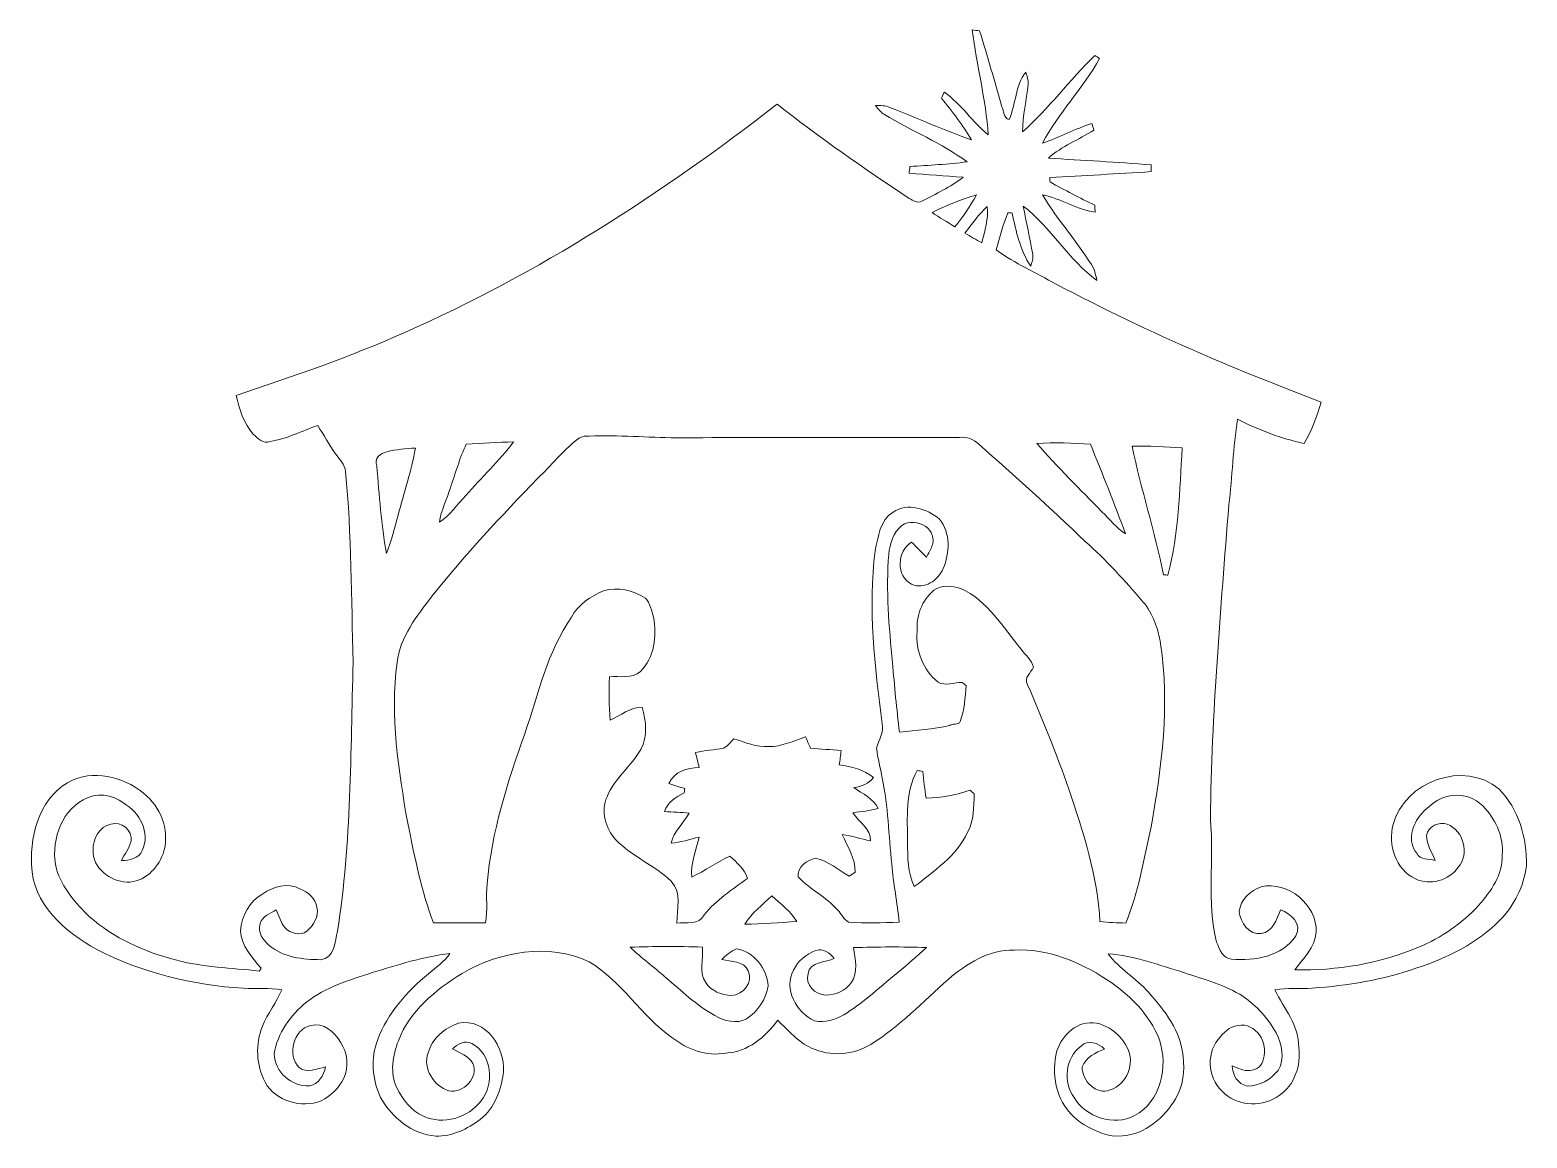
# Model space of a CAD drawing. Header units: centimetres. Extents: x -16.3 to 16.3, y -12.1 to 12.1.
import ezdxf

# ---------------------------------------------------------------- set-up
doc = ezdxf.new("R2010")
doc.units = ezdxf.units.CM
doc.header["$MEASUREMENT"] = 0
doc.layers.add('Layer 1', color=7, linetype='Continuous')

msp = doc.modelspace()

# ---------------------------------------------------------------- linework, layer by layer
at = {"layer": 'Layer 1', "color": 8, "lineweight": 9}
for points, knots in [([(4.21482, 12.06695), (4.2695, 12.0613), (4.32454, 12.05566), (4.37957, 12.04966), (4.37957, 12.04966), (4.55278, 11.50004), (4.70554, 10.94512), (4.86499, 10.39161), (4.86499, 10.39161), (4.91191, 10.31364), (4.89956, 10.13479), (5.02409, 10.11574), (5.02409, 10.11574), (5.17473, 10.4477), (5.15568, 10.84845), (5.38604, 11.14549), (5.38604, 11.14549), (5.41391, 11.06189), (5.44884, 10.97581), (5.43614, 10.8855), (5.43614, 10.8855), (5.40509, 10.5373), (5.32078, 10.19476), (5.31796, 9.84339), (5.31796, 9.84339), (5.88875, 10.35245), (6.34666, 10.97581), (6.89346, 11.51027), (6.89346, 11.51027), (6.91992, 11.49439), (6.97249, 11.46194), (6.99894, 11.44571), (6.99894, 11.44571), (6.63629, 10.79448), (6.09795, 10.25508), (5.75011, 9.59539), (5.75011, 9.59539), (6.11771, 9.72027), (6.46131, 9.90583), (6.82996, 10.02966), (6.82996, 10.02966), (6.84443, 9.97956), (6.85924, 9.92946), (6.87441, 9.87902), (6.87441, 9.87902), (6.54421, 9.67512), (6.17415, 9.52836), (5.87958, 9.27154), (5.87958, 9.27154), (6.62817, 9.21862), (7.37818, 9.18828), (8.12607, 9.12196), (8.12607, 9.12196), (8.12607, 9.07363), (8.12607, 9.02494), (8.12642, 8.97626), (8.12642, 8.97626), (7.38876, 8.9318), (6.65146, 8.88595), (5.91309, 8.85032), (5.91309, 8.85032), (5.9138, 8.82562), (5.91521, 8.77553), (5.91592, 8.75049), (5.91592, 8.75049), (6.23871, 8.5748), (6.56291, 8.40053), (6.89593, 8.2439), (6.89593, 8.2439), (6.89699, 8.19345), (6.89805, 8.14265), (6.89981, 8.09185), (6.89981, 8.09185), (6.49624, 8.15112), (6.14946, 8.38607), (5.75434, 8.4732), (5.75434, 8.4732), (6.08737, 7.9017), (6.54845, 7.41487), (6.88253, 6.84407), (6.88253, 6.84407), (6.89699, 6.7834), (6.92627, 6.66275), (6.94109, 6.60242), (6.94109, 6.60242), (6.3202, 7.05257), (5.93885, 7.75812), (5.33348, 8.2259), (5.33348, 8.2259), (5.39345, 7.87348), (5.47812, 7.52529), (5.53844, 7.17286), (5.53844, 7.17286), (5.55714, 7.08432), (5.5201, 6.99824), (5.49399, 6.91534), (5.49399, 6.91534), (5.26116, 7.25577), (5.17861, 7.67734), (5.08901, 8.07386), (5.08901, 8.07386), (5.06502, 8.07492), (5.01739, 8.07774), (4.9934, 8.0788), (4.9934, 8.0788), (4.89392, 7.81386), (4.81666, 7.54116), (4.74187, 7.26811), (4.74187, 7.26811), (5.1518, 6.9746), (5.61147, 6.76717), (6.04927, 6.52093), (6.04927, 6.52093), (7.0762, 5.98859), (8.11549, 5.47882), (9.17911, 5.02268), (9.17911, 5.02268), (10.05153, 4.63392), (10.94688, 4.30019), (11.83341, 3.9453), (11.83341, 3.9453), (11.7431, 3.63309), (11.63056, 3.32547), (11.45982, 3.04713), (11.45982, 3.04713), (10.95394, 3.15437), (10.47063, 3.34064), (10.01061, 3.57453), (10.01061, 3.57453), (9.90654, 2.95646), (9.89807, 2.32781), (9.81764, 1.70692), (9.81764, 1.70692), (9.64266, -0.57484), (9.44299, -2.85731), (9.41582, -5.14684), (9.41582, -5.14684), (9.50543, -6.03832), (9.32657, -6.95202), (9.55235, -7.82902), (9.55235, -7.82902), (9.61091, -7.98319), (9.69029, -8.19062), (9.87902, -8.20544), (9.87902, -8.20544), (10.37714, -8.24459), (10.99133, -8.15252), (11.27884, -7.69426), (11.27884, -7.69426), (11.42948, -7.43074), (11.17019, -7.20672), (10.94829, -7.12488), (10.94829, -7.12488), (10.86362, -7.33125), (10.77896, -7.60994), (10.52319, -7.64593), (10.52319, -7.64593), (10.25649, -7.68227), (10.06882, -7.39899), (10.04624, -7.16262), (10.04624, -7.16262), (10.06529, -6.90474), (10.29777, -6.71036), (10.5239, -6.62182), (10.5239, -6.62182), (11.11127, -6.4987), (11.74874, -7.01128), (11.72546, -7.617), (11.72546, -7.617), (11.70465, -7.95179), (11.44359, -8.18462), (11.25768, -8.43827), (11.25768, -8.43827), (12.17772, -8.45378), (13.1087, -8.30174), (13.9589, -7.94191), (13.9589, -7.94191), (14.45737, -7.74083), (14.90575, -7.42333), (15.27194, -7.03104), (15.27194, -7.03104), (15.54075, -6.72271), (15.80287, -6.35582), (15.78699, -5.92684), (15.78699, -5.92684), (15.82192, -5.55572), (15.6614, -5.19553), (15.42151, -4.92142), (15.42151, -4.92142), (15.26594, -4.74468), (15.04439, -4.61979), (14.8038, -4.62932), (14.8038, -4.62932), (14.48877, -4.60568), (14.21925, -4.81841), (14.01922, -5.03748), (14.01922, -5.03748), (13.82096, -5.26115), (13.70666, -5.64427), (13.91939, -5.89439), (13.91939, -5.89439), (13.99629, -6.04114), (14.18079, -6.01504), (14.31908, -6.04785), (14.31908, -6.04785), (14.24888, -5.87005), (14.13987, -5.70071), (14.13282, -5.50527), (14.13282, -5.50527), (14.16633, -5.30807), (14.40516, -5.19306), (14.58755, -5.2608), (14.58755, -5.2608), (14.94773, -5.39556), (15.07473, -5.90885), (14.82673, -6.19919), (14.82673, -6.19919), (14.62177, -6.48247), (14.2129, -6.60982), (13.89328, -6.44966), (13.89328, -6.44966), (13.45301, -6.25246), (13.2925, -5.70389), (13.40221, -5.26292), (13.40221, -5.26292), (13.64916, -4.32982), (14.95902, -3.85003), (15.71256, -4.49069), (15.71256, -4.49069), (16.14824, -4.9253), (16.32815, -5.56701), (16.31581, -6.17061), (16.31581, -6.17061), (16.26007, -6.61406), (16.04946, -7.03562), (15.73372, -7.35136), (15.73372, -7.35136), (15.23948, -7.85936), (14.58543, -8.17757), (13.91903, -8.39593), (13.91903, -8.39593), (13.18596, -8.65663), (12.41056, -8.78011), (11.63691, -8.83585), (11.63691, -8.83585), (11.36669, -8.85595), (11.09293, -8.8235), (10.82588, -8.875), (10.82588, -8.875), (11.02026, -9.28176), (11.35399, -9.64935), (11.34552, -10.12666), (11.34552, -10.12666), (11.39632, -10.51966), (11.25521, -10.95216), (10.91831, -11.18006), (10.91831, -11.18006), (10.57152, -11.42101), (10.05471, -11.43088), (9.73474, -11.13737), (9.73474, -11.13737), (9.38584, -10.86609), (9.2987, -10.30129), (9.58763, -9.95521), (9.58763, -9.95521), (9.69276, -9.81339), (9.83492, -9.66805), (10.02049, -9.65041), (10.02049, -9.65041), (10.40149, -9.57421), (10.69782, -10.03741), (10.57258, -10.37325), (10.57258, -10.37325), (10.562, -10.52812), (10.4163, -10.6269), (10.27449, -10.63466), (10.27449, -10.63466), (10.13726, -10.64278), (10.01661, -10.58069), (9.89525, -10.53059), (9.89525, -10.53059), (9.9016, -10.73097), (10.0099, -10.931), (10.22263, -10.97015), (10.22263, -10.97015), (10.48545, -10.97545), (10.73486, -10.82763), (10.89679, -10.62867), (10.89679, -10.62867), (11.05201, -10.36973), (10.97193, -10.06246), (10.85198, -9.80846), (10.85198, -9.80846), (10.67524, -9.49519), (10.42759, -9.22002), (10.13091, -9.01612), (10.13091, -9.01612), (9.74144, -8.76211), (9.2853, -8.64923), (8.85067, -8.49965), (8.85067, -8.49965), (8.30175, -8.33455), (7.75989, -8.12747), (7.18274, -8.0869), (7.18274, -8.0869), (7.42686, -8.41498), (7.79904, -8.61782), (8.06645, -8.92546), (8.06645, -8.92546), (8.42205, -9.32057), (8.77024, -9.77881), (8.82139, -10.32598), (8.82139, -10.32598), (8.85844, -10.6389), (8.82669, -10.9765), (8.657, -11.2492), (8.657, -11.2492), (8.40723, -11.6616), (7.99695, -12.02249), (7.49636, -12.05812), (7.49636, -12.05812), (7.1965, -12.10539), (6.91428, -11.95405), (6.66098, -11.81365), (6.66098, -11.81365), (6.20343, -11.5533), (5.96213, -10.9945), (6.02246, -10.47979), (6.02246, -10.47979), (6.02351, -10.10338), (6.27504, -9.73191), (6.63452, -9.61266), (6.63452, -9.61266), (7.03563, -9.50577), (7.42263, -9.79117), (7.60325, -10.12949), (7.60325, -10.12949), (7.77964, -10.47239), (7.5969, -10.93241), (7.23072, -11.05588), (7.23072, -11.05588), (6.92239, -11.17582), (6.61018, -10.85233), (6.61936, -10.55529), (6.61936, -10.55529), (6.70367, -10.3408), (6.90757, -10.24167), (7.10513, -10.16371), (7.10513, -10.16371), (6.97531, -10.03177), (6.73859, -9.94745), (6.59325, -10.1002), (6.59325, -10.1002), (6.2507, -10.34891), (6.19144, -10.88796), (6.44014, -11.22204), (6.44014, -11.22204), (6.69873, -11.64961), (7.30904, -11.85492), (7.75812, -11.61609), (7.75812, -11.61609), (8.34021, -11.31341), (8.50142, -10.54259), (8.30281, -9.9605), (8.30281, -9.9605), (8.08444, -9.40453), (7.647, -8.96038), (7.14782, -8.64535), (7.14782, -8.64535), (6.5548, -8.25588), (5.86018, -7.96625), (5.13734, -8.00365), (5.13734, -8.00365), (4.58489, -7.98848), (4.09735, -8.30279), (3.69236, -8.64499), (3.69236, -8.64499), (3.14591, -9.13536), (2.6305, -9.66946), (2.00573, -10.06316), (2.00573, -10.06316), (1.62261, -10.29529), (1.12026, -10.3348), (0.7135, -10.14254), (0.7135, -10.14254), (0.41188, -10.00919), (0.20197, -9.7566), (-0.02733, -9.53329), (-0.02733, -9.53329), (-0.29403, -9.90159), (-0.68279, -10.22862), (-1.15693, -10.25049), (-1.15693, -10.25049), (-1.58414, -10.33727), (-2.00641, -10.16829), (-2.33838, -9.91005), (-2.33838, -9.91005), (-3.00795, -9.43557), (-3.43128, -8.68168), (-4.1446, -8.26187), (-4.1446, -8.26187), (-5.02901, -7.84525), (-6.09546, -8.03327), (-6.91638, -8.51447), (-6.91638, -8.51447), (-7.49176, -8.86654), (-8.05408, -9.3375), (-8.30738, -9.98167), (-8.30738, -9.98167), (-8.43191, -10.30305), (-8.49647, -10.68546), (-8.33913, -11.00825), (-8.33913, -11.00825), (-8.21389, -11.26226), (-8.02833, -11.51379), (-7.76057, -11.62914), (-7.76057, -11.62914), (-7.32489, -11.82599), (-6.78444, -11.67148), (-6.50292, -11.29083), (-6.50292, -11.29083), (-6.19671, -10.92253), (-6.26479, -10.27554), (-6.70365, -10.042), (-6.70365, -10.042), (-6.86628, -9.95804), (-7.01304, -10.0614), (-7.12839, -10.16124), (-7.12839, -10.16124), (-6.96612, -10.24343), (-6.78126, -10.31928), (-6.6779, -10.47697), (-6.6779, -10.47697), (-6.54278, -10.78424), (-6.89486, -11.13384), (-7.20318, -11.07705), (-7.20318, -11.07705), (-7.53127, -10.97015), (-7.78491, -10.58774), (-7.65615, -10.2452), (-7.65615, -10.2452), (-7.57113, -9.93121), (-7.29067, -9.7012), (-6.99081, -9.60173), (-6.99081, -9.60173), (-6.39885, -9.4832), (-5.97552, -10.12384), (-6.01397, -10.65407), (-6.01397, -10.65407), (-6.05489, -11.04318), (-6.19918, -11.45029), (-6.51844, -11.69829), (-6.51844, -11.69829), (-6.79855, -11.90678), (-7.13122, -12.07717), (-7.49034, -12.062), (-7.49034, -12.062), (-8.00611, -12.02637), (-8.44849, -11.65842), (-8.69332, -11.22063), (-8.69332, -11.22063), (-8.88064, -10.83222), (-8.91663, -10.36232), (-8.75752, -9.95839), (-8.75752, -9.95839), (-8.54586, -9.38054), (-8.11441, -8.9124), (-7.65156, -8.52116), (-7.65156, -8.52116), (-7.4907, -8.38006), (-7.3009, -8.26505), (-7.18131, -8.08267), (-7.18131, -8.08267), (-7.76269, -8.14158), (-8.32008, -8.33244), (-8.87817, -8.49577), (-8.87817, -8.49577), (-9.37383, -8.66474), (-9.89594, -8.80586), (-10.3101, -9.141), (-10.3101, -9.141), (-10.6597, -9.42358), (-10.94827, -9.81763), (-11.01601, -10.27024), (-11.01601, -10.27024), (-11.00789, -10.66641), (-10.63465, -10.98215), (-10.24836, -10.9698), (-10.24836, -10.9698), (-10.04622, -10.92641), (-9.93368, -10.74226), (-9.89453, -10.55529), (-9.89453, -10.55529), (-10.07973, -10.58915), (-10.30622, -10.70381), (-10.47343, -10.56764), (-10.47343, -10.56764), (-10.7419, -10.29952), (-10.60467, -9.72978), (-10.22049, -9.65287), (-10.22049, -9.65287), (-9.9418, -9.56892), (-9.69697, -9.79434), (-9.56856, -10.01695), (-9.56856, -10.01695), (-9.40946, -10.24167), (-9.39076, -10.55211), (-9.49836, -10.80259), (-9.49836, -10.80259), (-9.60525, -11.01319), (-9.77952, -11.18747), (-9.98978, -11.29506), (-9.98978, -11.29506), (-10.42404, -11.45946), (-10.98214, -11.30565), (-11.21533, -10.88796), (-11.21533, -10.88796), (-11.41218, -10.51648), (-11.43193, -10.05293), (-11.26965, -9.66558), (-11.26965, -9.66558), (-11.16311, -9.38406), (-10.96591, -9.14982), (-10.85126, -8.87254), (-10.85126, -8.87254), (-11.12713, -8.8235), (-11.40935, -8.85595), (-11.68805, -8.83726), (-11.68805, -8.83726), (-12.79471, -8.7727), (-13.89749, -8.50071), (-14.88668, -7.99517), (-14.88668, -7.99517), (-15.57742, -7.61171), (-16.29956, -6.99647), (-16.31332, -6.14063), (-16.31332, -6.14063), (-16.34789, -5.4446), (-16.09459, -4.59758), (-15.40597, -4.29207), (-15.40597, -4.29207), (-14.85917, -4.06664), (-14.2157, -4.25537), (-13.7966, -4.64767), (-13.7966, -4.64767), (-13.45335, -4.95211), (-13.29319, -5.4647), (-13.441, -5.90497), (-13.441, -5.90497), (-13.56624, -6.23235), (-13.85551, -6.52833), (-14.22946, -6.52445), (-14.22946, -6.52445), (-14.59247, -6.50575), (-14.99287, -6.21471), (-14.97029, -5.82207), (-14.97029, -5.82207), (-14.98229, -5.58394), (-14.83024, -5.30666), (-14.58329, -5.25798), (-14.58329, -5.25798), (-14.35646, -5.17436), (-14.09823, -5.39909), (-14.14021, -5.63227), (-14.14021, -5.63227), (-14.18148, -5.78538), (-14.28273, -5.91167), (-14.35223, -6.05173), (-14.35223, -6.05173), (-14.1843, -6.04785), (-13.96593, -6.01222), (-13.89961, -5.83018), (-13.89961, -5.83018), (-13.7077, -5.44036), (-13.95747, -5.00044), (-14.30143, -4.80041), (-14.30143, -4.80041), (-14.54661, -4.60709), (-14.91244, -4.56159), (-15.18408, -4.72668), (-15.18408, -4.72668), (-15.70442, -5.01455), (-15.90021, -5.68413), (-15.76898, -6.23729), (-15.76898, -6.23729), (-15.64833, -6.64969), (-15.35059, -6.98271), (-15.05002, -7.27763), (-15.05002, -7.27763), (-14.51521, -7.74435), (-13.85481, -8.04422), (-13.17077, -8.21672), (-13.17077, -8.21672), (-12.57458, -8.38359), (-11.95298, -8.39417), (-11.34162, -8.4626), (-11.34162, -8.4626), (-11.33174, -8.44744), (-11.31163, -8.41746), (-11.30176, -8.40229), (-11.30176, -8.40229), (-11.50284, -8.1631), (-11.73426, -7.91334), (-11.74978, -7.58243), (-11.74978, -7.58243), (-11.73567, -7.25576), (-11.55046, -6.94037), (-11.26401, -6.7788), (-11.26401, -6.7788), (-11.03611, -6.61723), (-10.71368, -6.52833), (-10.45403, -6.66662), (-10.45403, -6.66662), (-10.2787, -6.7347), (-10.11431, -6.87829), (-10.08714, -7.07267), (-10.08714, -7.07267), (-10.03176, -7.27551), (-10.15981, -7.46813), (-10.30551, -7.59372), (-10.30551, -7.59372), (-10.45262, -7.70167), (-10.65688, -7.63605), (-10.78, -7.52281), (-10.78, -7.52281), (-10.87701, -7.40992), (-10.91229, -7.26034), (-10.97156, -7.12735), (-10.97156, -7.12735), (-11.09432, -7.20813), (-11.28059, -7.26422), (-11.32469, -7.42368), (-11.32469, -7.42368), (-11.39136, -7.61665), (-11.25942, -7.78563), (-11.12572, -7.90381), (-11.12572, -7.90381), (-10.81774, -8.16487), (-10.38877, -8.21214), (-10.00036, -8.21425), (-10.00036, -8.21425), (-9.7005, -8.18603), (-9.68991, -7.80997), (-9.63559, -7.59159), (-9.63559, -7.59159), (-9.32549, -5.65485), (-9.35548, -3.68458), (-9.29163, -1.72984), (-9.29163, -1.72984), (-9.33573, -0.34095), (-9.32232, 1.05287), (-9.46237, 2.43647), (-9.46237, 2.43647), (-9.47049, 2.59204), (-9.59537, 2.69999), (-9.67721, 2.82064), (-9.67721, 2.82064), (-9.81656, 3.01996), (-9.9358, 3.23234), (-10.06527, 3.43801), (-10.06527, 3.43801), (-10.41099, 3.32194), (-10.7426, 3.14696), (-11.10596, 3.09017), (-11.10596, 3.09017), (-11.26189, 3.02455), (-11.37408, 3.15861), (-11.47321, 3.24927), (-11.47321, 3.24927), (-11.6824, 3.48598), (-11.77906, 3.79396), (-11.8468, 4.09629), (-11.8468, 4.09629), (-10.60431, 4.50869), (-9.36183, 4.93131), (-8.16733, 5.47036), (-8.16733, 5.47036), (-5.24915, 6.75235), (-2.55498, 8.49719), (-0.04109, 10.44663), (-0.04109, 10.44663), (0.89307, 9.7238), (1.8565, 9.03906), (2.84463, 8.39136), (2.84463, 8.39136), (2.92366, 8.34373), (3.02314, 8.27953), (3.11521, 8.33527), (3.11521, 8.33527), (3.42425, 8.49084), (3.74457, 8.6383), (4.01832, 8.85349), (4.01832, 8.85349), (3.62533, 8.88736), (3.23093, 8.90182), (2.83899, 8.94628), (2.83899, 8.94628), (2.84534, 8.99284), (2.85239, 9.03941), (2.8598, 9.08598), (2.8598, 9.08598), (3.27538, 9.12196), (3.69412, 9.12796), (4.10722, 9.19146), (4.10722, 9.19146), (3.54701, 9.60208), (2.8972, 9.8635), (2.30418, 10.2198), (2.30418, 10.2198), (2.22304, 10.27025), (2.16271, 10.34575), (2.10415, 10.41983), (2.10415, 10.41983), (2.21175, 10.42477), (2.32146, 10.41771), (2.42201, 10.37538), (2.42201, 10.37538), (3.01891, 10.14607), (3.60099, 9.87831), (4.20565, 9.66841), (4.20565, 9.66841), (4.00915, 9.98768), (3.78584, 10.2893), (3.54737, 10.57787), (3.54737, 10.57787), (3.56818, 10.62232), (3.58935, 10.66677), (3.61051, 10.71087), (3.61051, 10.71087), (3.97846, 10.44982), (4.22329, 10.06), (4.56866, 9.77601), (4.56866, 9.77601), (4.51504, 10.54718), (4.3196, 11.30142), (4.21482, 12.06695), (4.21482, 12.06695), (4.21482, 12.06695), (4.21482, 12.06695), (4.21482, 12.06695)], [0, 0, 0, 0, 0.00537634, 0.00537634, 0.00537634, 0.00537634, 0.01075269, 0.01075269, 0.01075269, 0.01075269, 0.01612903, 0.01612903, 0.01612903, 0.01612903, 0.02150538, 0.02150538, 0.02150538, 0.02150538, 0.02688172, 0.02688172, 0.02688172, 0.02688172, 0.03225806, 0.03225806, 0.03225806, 0.03225806, 0.03763441, 0.03763441, 0.03763441, 0.03763441, 0.04301075, 0.04301075, 0.04301075, 0.04301075, 0.0483871, 0.0483871, 0.0483871, 0.0483871, 0.05376344, 0.05376344, 0.05376344, 0.05376344, 0.05913978, 0.05913978, 0.05913978, 0.05913978, 0.06451613, 0.06451613, 0.06451613, 0.06451613, 0.06989247, 0.06989247, 0.06989247, 0.06989247, 0.07526882, 0.07526882, 0.07526882, 0.07526882, 0.08064516, 0.08064516, 0.08064516, 0.08064516, 0.08602151, 0.08602151, 0.08602151, 0.08602151, 0.09139785, 0.09139785, 0.09139785, 0.09139785, 0.09677419, 0.09677419, 0.09677419, 0.09677419, 0.10215054, 0.10215054, 0.10215054, 0.10215054, 0.10752688, 0.10752688, 0.10752688, 0.10752688, 0.11290323, 0.11290323, 0.11290323, 0.11290323, 0.11827957, 0.11827957, 0.11827957, 0.11827957, 0.12365591, 0.12365591, 0.12365591, 0.12365591, 0.12903226, 0.12903226, 0.12903226, 0.12903226, 0.1344086, 0.1344086, 0.1344086, 0.1344086, 0.13978495, 0.13978495, 0.13978495, 0.13978495, 0.14516129, 0.14516129, 0.14516129, 0.14516129, 0.15053763, 0.15053763, 0.15053763, 0.15053763, 0.15591398, 0.15591398, 0.15591398, 0.15591398, 0.16129032, 0.16129032, 0.16129032, 0.16129032, 0.16666667, 0.16666667, 0.16666667, 0.16666667, 0.17204301, 0.17204301, 0.17204301, 0.17204301, 0.17741935, 0.17741935, 0.17741935, 0.17741935, 0.1827957, 0.1827957, 0.1827957, 0.1827957, 0.18817204, 0.18817204, 0.18817204, 0.18817204, 0.19354839, 0.19354839, 0.19354839, 0.19354839, 0.19892473, 0.19892473, 0.19892473, 0.19892473, 0.20430108, 0.20430108, 0.20430108, 0.20430108, 0.20967742, 0.20967742, 0.20967742, 0.20967742, 0.21505376, 0.21505376, 0.21505376, 0.21505376, 0.22043011, 0.22043011, 0.22043011, 0.22043011, 0.22580645, 0.22580645, 0.22580645, 0.22580645, 0.2311828, 0.2311828, 0.2311828, 0.2311828, 0.23655914, 0.23655914, 0.23655914, 0.23655914, 0.24193548, 0.24193548, 0.24193548, 0.24193548, 0.24731183, 0.24731183, 0.24731183, 0.24731183, 0.25268817, 0.25268817, 0.25268817, 0.25268817, 0.25806452, 0.25806452, 0.25806452, 0.25806452, 0.26344086, 0.26344086, 0.26344086, 0.26344086, 0.2688172, 0.2688172, 0.2688172, 0.2688172, 0.27419355, 0.27419355, 0.27419355, 0.27419355, 0.27956989, 0.27956989, 0.27956989, 0.27956989, 0.28494624, 0.28494624, 0.28494624, 0.28494624, 0.29032258, 0.29032258, 0.29032258, 0.29032258, 0.29569892, 0.29569892, 0.29569892, 0.29569892, 0.30107527, 0.30107527, 0.30107527, 0.30107527, 0.30645161, 0.30645161, 0.30645161, 0.30645161, 0.31182796, 0.31182796, 0.31182796, 0.31182796, 0.3172043, 0.3172043, 0.3172043, 0.3172043, 0.32258065, 0.32258065, 0.32258065, 0.32258065, 0.32795699, 0.32795699, 0.32795699, 0.32795699, 0.33333333, 0.33333333, 0.33333333, 0.33333333, 0.33870968, 0.33870968, 0.33870968, 0.33870968, 0.34408602, 0.34408602, 0.34408602, 0.34408602, 0.34946237, 0.34946237, 0.34946237, 0.34946237, 0.35483871, 0.35483871, 0.35483871, 0.35483871, 0.36021505, 0.36021505, 0.36021505, 0.36021505, 0.3655914, 0.3655914, 0.3655914, 0.3655914, 0.37096774, 0.37096774, 0.37096774, 0.37096774, 0.37634409, 0.37634409, 0.37634409, 0.37634409, 0.38172043, 0.38172043, 0.38172043, 0.38172043, 0.38709677, 0.38709677, 0.38709677, 0.38709677, 0.39247312, 0.39247312, 0.39247312, 0.39247312, 0.39784946, 0.39784946, 0.39784946, 0.39784946, 0.40322581, 0.40322581, 0.40322581, 0.40322581, 0.40860215, 0.40860215, 0.40860215, 0.40860215, 0.41397849, 0.41397849, 0.41397849, 0.41397849, 0.41935484, 0.41935484, 0.41935484, 0.41935484, 0.42473118, 0.42473118, 0.42473118, 0.42473118, 0.43010753, 0.43010753, 0.43010753, 0.43010753, 0.43548387, 0.43548387, 0.43548387, 0.43548387, 0.44086022, 0.44086022, 0.44086022, 0.44086022, 0.44623656, 0.44623656, 0.44623656, 0.44623656, 0.4516129, 0.4516129, 0.4516129, 0.4516129, 0.45698925, 0.45698925, 0.45698925, 0.45698925, 0.46236559, 0.46236559, 0.46236559, 0.46236559, 0.46774194, 0.46774194, 0.46774194, 0.46774194, 0.47311828, 0.47311828, 0.47311828, 0.47311828, 0.47849462, 0.47849462, 0.47849462, 0.47849462, 0.48387097, 0.48387097, 0.48387097, 0.48387097, 0.48924731, 0.48924731, 0.48924731, 0.48924731, 0.49462366, 0.49462366, 0.49462366, 0.49462366, 0.5, 0.5, 0.5, 0.5, 0.50537634, 0.50537634, 0.50537634, 0.50537634, 0.51075269, 0.51075269, 0.51075269, 0.51075269, 0.51612903, 0.51612903, 0.51612903, 0.51612903, 0.52150538, 0.52150538, 0.52150538, 0.52150538, 0.52688172, 0.52688172, 0.52688172, 0.52688172, 0.53225806, 0.53225806, 0.53225806, 0.53225806, 0.53763441, 0.53763441, 0.53763441, 0.53763441, 0.54301075, 0.54301075, 0.54301075, 0.54301075, 0.5483871, 0.5483871, 0.5483871, 0.5483871, 0.55376344, 0.55376344, 0.55376344, 0.55376344, 0.55913978, 0.55913978, 0.55913978, 0.55913978, 0.56451613, 0.56451613, 0.56451613, 0.56451613, 0.56989247, 0.56989247, 0.56989247, 0.56989247, 0.57526882, 0.57526882, 0.57526882, 0.57526882, 0.58064516, 0.58064516, 0.58064516, 0.58064516, 0.58602151, 0.58602151, 0.58602151, 0.58602151, 0.59139785, 0.59139785, 0.59139785, 0.59139785, 0.59677419, 0.59677419, 0.59677419, 0.59677419, 0.60215054, 0.60215054, 0.60215054, 0.60215054, 0.60752688, 0.60752688, 0.60752688, 0.60752688, 0.61290323, 0.61290323, 0.61290323, 0.61290323, 0.61827957, 0.61827957, 0.61827957, 0.61827957, 0.62365591, 0.62365591, 0.62365591, 0.62365591, 0.62903226, 0.62903226, 0.62903226, 0.62903226, 0.6344086, 0.6344086, 0.6344086, 0.6344086, 0.63978495, 0.63978495, 0.63978495, 0.63978495, 0.64516129, 0.64516129, 0.64516129, 0.64516129, 0.65053763, 0.65053763, 0.65053763, 0.65053763, 0.65591398, 0.65591398, 0.65591398, 0.65591398, 0.66129032, 0.66129032, 0.66129032, 0.66129032, 0.66666667, 0.66666667, 0.66666667, 0.66666667, 0.67204301, 0.67204301, 0.67204301, 0.67204301, 0.67741935, 0.67741935, 0.67741935, 0.67741935, 0.6827957, 0.6827957, 0.6827957, 0.6827957, 0.68817204, 0.68817204, 0.68817204, 0.68817204, 0.69354839, 0.69354839, 0.69354839, 0.69354839, 0.69892473, 0.69892473, 0.69892473, 0.69892473, 0.70430108, 0.70430108, 0.70430108, 0.70430108, 0.70967742, 0.70967742, 0.70967742, 0.70967742, 0.71505376, 0.71505376, 0.71505376, 0.71505376, 0.72043011, 0.72043011, 0.72043011, 0.72043011, 0.72580645, 0.72580645, 0.72580645, 0.72580645, 0.7311828, 0.7311828, 0.7311828, 0.7311828, 0.73655914, 0.73655914, 0.73655914, 0.73655914, 0.74193548, 0.74193548, 0.74193548, 0.74193548, 0.74731183, 0.74731183, 0.74731183, 0.74731183, 0.75268817, 0.75268817, 0.75268817, 0.75268817, 0.75806452, 0.75806452, 0.75806452, 0.75806452, 0.76344086, 0.76344086, 0.76344086, 0.76344086, 0.7688172, 0.7688172, 0.7688172, 0.7688172, 0.77419355, 0.77419355, 0.77419355, 0.77419355, 0.77956989, 0.77956989, 0.77956989, 0.77956989, 0.78494624, 0.78494624, 0.78494624, 0.78494624, 0.79032258, 0.79032258, 0.79032258, 0.79032258, 0.79569892, 0.79569892, 0.79569892, 0.79569892, 0.80107527, 0.80107527, 0.80107527, 0.80107527, 0.80645161, 0.80645161, 0.80645161, 0.80645161, 0.81182796, 0.81182796, 0.81182796, 0.81182796, 0.8172043, 0.8172043, 0.8172043, 0.8172043, 0.82258065, 0.82258065, 0.82258065, 0.82258065, 0.82795699, 0.82795699, 0.82795699, 0.82795699, 0.83333333, 0.83333333, 0.83333333, 0.83333333, 0.83870968, 0.83870968, 0.83870968, 0.83870968, 0.84408602, 0.84408602, 0.84408602, 0.84408602, 0.84946237, 0.84946237, 0.84946237, 0.84946237, 0.85483871, 0.85483871, 0.85483871, 0.85483871, 0.86021505, 0.86021505, 0.86021505, 0.86021505, 0.8655914, 0.8655914, 0.8655914, 0.8655914, 0.87096774, 0.87096774, 0.87096774, 0.87096774, 0.87634409, 0.87634409, 0.87634409, 0.87634409, 0.88172043, 0.88172043, 0.88172043, 0.88172043, 0.88709677, 0.88709677, 0.88709677, 0.88709677, 0.89247312, 0.89247312, 0.89247312, 0.89247312, 0.89784946, 0.89784946, 0.89784946, 0.89784946, 0.90322581, 0.90322581, 0.90322581, 0.90322581, 0.90860215, 0.90860215, 0.90860215, 0.90860215, 0.91397849, 0.91397849, 0.91397849, 0.91397849, 0.91935484, 0.91935484, 0.91935484, 0.91935484, 0.92473118, 0.92473118, 0.92473118, 0.92473118, 0.93010753, 0.93010753, 0.93010753, 0.93010753, 0.93548387, 0.93548387, 0.93548387, 0.93548387, 0.94086022, 0.94086022, 0.94086022, 0.94086022, 0.94623656, 0.94623656, 0.94623656, 0.94623656, 0.9516129, 0.9516129, 0.9516129, 0.9516129, 0.95698925, 0.95698925, 0.95698925, 0.95698925, 0.96236559, 0.96236559, 0.96236559, 0.96236559, 0.96774194, 0.96774194, 0.96774194, 0.96774194, 0.97311828, 0.97311828, 0.97311828, 0.97311828, 0.97849462, 0.97849462, 0.97849462, 0.97849462, 0.98387097, 0.98387097, 0.98387097, 0.98387097, 0.98924731, 0.98924731, 0.98924731, 0.98924731, 1, 1, 1, 1]), ([(3.34487, 8.08374), (3.5068, 7.97473), (3.67437, 7.87489), (3.84123, 7.77329), (3.84123, 7.77329), (4.02185, 7.98849), (4.17214, 8.22732), (4.31431, 8.46932), (4.31431, 8.46932), (3.98023, 8.37054), (3.65461, 8.24319), (3.34487, 8.08374), (3.34487, 8.08374), (3.34487, 8.08374), (3.34487, 8.08374), (3.34487, 8.08374)], [0, 0, 0, 0, 0.2, 0.2, 0.2, 0.2, 0.4, 0.4, 0.4, 0.4, 0.6, 0.6, 0.6, 0.6, 1, 1, 1, 1]), ([(4.05925, 7.63253), (4.18025, 7.56233), (4.3009, 7.4893), (4.42508, 7.42404), (4.42508, 7.42404), (4.49105, 7.68263), (4.5743, 7.94615), (4.54643, 8.21603), (4.54643, 8.21603), (4.36017, 8.04281), (4.20988, 7.83609), (4.05925, 7.63253), (4.05925, 7.63253), (4.05925, 7.63253), (4.05925, 7.63253), (4.05925, 7.63253)], [0, 0, 0, 0, 0.2, 0.2, 0.2, 0.2, 0.4, 0.4, 0.4, 0.4, 0.6, 0.6, 0.6, 0.6, 1, 1, 1, 1]), ([(-8.55714, 2.86615), (-8.70037, 2.84287), (-8.84113, 2.72187), (-8.77551, 2.55536), (-8.77551, 2.55536), (-8.72295, 1.91859), (-8.68309, 1.27865), (-8.56808, 0.6493), (-8.56808, 0.6493), (-8.45096, 0.91705), (-8.38852, 1.20422), (-8.3102, 1.48467), (-8.3102, 1.48467), (-8.19026, 1.97221), (-8.01563, 2.44705), (-7.9359, 2.94447), (-7.9359, 2.94447), (-8.1451, 2.94165), (-8.35324, 2.91096), (-8.55714, 2.86615), (-8.55714, 2.86615), (-8.55714, 2.86615), (-8.55714, 2.86615), (-8.55714, 2.86615)], [0, 0, 0, 0, 0.14285714, 0.14285714, 0.14285714, 0.14285714, 0.28571429, 0.28571429, 0.28571429, 0.28571429, 0.42857143, 0.42857143, 0.42857143, 0.42857143, 0.57142857, 0.57142857, 0.57142857, 0.57142857, 0.71428571, 0.71428571, 0.71428571, 0.71428571, 1, 1, 1, 1]), ([(-4.41236, 3.12932), (-4.72633, 2.8792), (-4.96975, 2.55747), (-5.26396, 2.28654), (-5.26396, 2.28654), (-6.06442, 1.4621), (-6.8497, 0.62002), (-7.5676, -0.2778), (-7.5676, -0.2778), (-7.89463, -0.71666), (-8.27457, -1.16751), (-8.33595, -1.73408), (-8.33595, -1.73408), (-8.49012, -2.90318), (-8.30526, -4.08251), (-8.10241, -5.23398), (-8.10241, -5.23398), (-7.94754, -5.96706), (-7.81349, -6.71107), (-7.54044, -7.41169), (-7.54044, -7.41169), (-7.16156, -7.41063), (-6.78267, -7.41133), (-6.40344, -7.41204), (-6.40344, -7.41204), (-6.35123, -7.13123), (-6.3992, -6.84477), (-6.37063, -6.56255), (-6.37063, -6.56255), (-6.27326, -5.43331), (-5.92648, -4.34568), (-5.54619, -3.28453), (-5.54619, -3.28453), (-5.2562, -2.42058), (-5.05159, -1.50406), (-4.53054, -0.7403), (-4.53054, -0.7403), (-4.37179, -0.47606), (-4.11532, -0.27604), (-3.82745, -0.17021), (-3.82745, -0.17021), (-3.52054, -0.07601), (-3.17658, -0.15151), (-2.91446, -0.32825), (-2.91446, -0.32825), (-2.80369, -0.43479), (-2.78499, -0.60553), (-2.73525, -0.74418), (-2.73525, -0.74418), (-2.66681, -1.15128), (-2.71444, -1.62577), (-3.02488, -1.9281), (-3.02488, -1.9281), (-3.20974, -2.09214), (-3.47044, -2.02229), (-3.69551, -2.04381), (-3.69551, -2.04381), (-3.71774, -2.35813), (-3.70998, -2.67387), (-3.68564, -2.98819), (-3.68564, -2.98819), (-3.44998, -2.89541), (-3.25419, -2.69927), (-2.98431, -2.7088), (-2.98431, -2.7088), (-2.89788, -3.00795), (-2.86261, -3.34309), (-3.01606, -3.6285), (-3.01606, -3.6285), (-3.22914, -3.99468), (-3.58862, -4.26031), (-3.7509, -4.65895), (-3.7509, -4.65895), (-3.89448, -4.97292), (-3.78618, -5.35076), (-3.56216, -5.597), (-3.56216, -5.597), (-3.21221, -5.9653), (-2.71232, -6.14698), (-2.3539, -6.50505), (-2.3539, -6.50505), (-2.11189, -6.75446), (-2.22902, -7.11253), (-2.22972, -7.41945), (-2.22972, -7.41945), (-2.02229, -7.38946), (-1.74571, -7.46847), (-1.63141, -7.23777), (-1.63141, -7.23777), (-1.37177, -6.91321), (-1.01793, -6.68602), (-0.68844, -6.44049), (-0.68844, -6.44049), (-0.75511, -6.23658), (-0.91845, -6.09265), (-1.07402, -5.95507), (-1.07402, -5.95507), (-1.36189, -6.08559), (-1.61554, -6.27927), (-1.90234, -6.41227), (-1.90234, -6.41227), (-1.93409, -6.10888), (-1.80709, -5.82948), (-1.7443, -5.54055), (-1.7443, -5.54055), (-1.94785, -5.58677), (-2.14576, -5.65909), (-2.35602, -5.67249), (-2.35602, -5.67249), (-2.29252, -5.41779), (-2.08473, -5.23856), (-1.95914, -5.01561), (-1.95914, -5.01561), (-2.13835, -5.00361), (-2.31792, -4.99515), (-2.49713, -4.9828), (-2.49713, -4.9828), (-2.43469, -4.77784), (-2.24242, -4.672), (-2.06709, -4.57323), (-2.06709, -4.57323), (-2.06462, -4.55065), (-2.05933, -4.50585), (-2.05686, -4.48327), (-2.05686, -4.48327), (-2.17363, -4.44588), (-2.2904, -4.4106), (-2.40541, -4.37073), (-2.40541, -4.37073), (-2.29146, -4.11179), (-2.00289, -4.03136), (-1.74218, -4.02501), (-1.74218, -4.02501), (-1.76511, -3.91388), (-1.79439, -3.80453), (-1.82085, -3.69446), (-1.82085, -3.69446), (-1.61765, -3.64648), (-1.40846, -3.63801), (-1.2042, -3.59815), (-1.2042, -3.59815), (-1.11212, -3.55406), (-1.05321, -3.46409), (-0.98301, -3.39354), (-0.98301, -3.39354), (-0.73747, -3.47645), (-0.48841, -3.57839), (-0.22418, -3.56604), (-0.22418, -3.56604), (0.05839, -3.56887), (0.31874, -3.44504), (0.5798, -3.35191), (0.5798, -3.35191), (0.61508, -3.43411), (0.65, -3.51631), (0.68704, -3.5978), (0.68704, -3.5978), (0.91071, -3.61755), (1.13437, -3.63519), (1.35838, -3.65353), (1.35838, -3.65353), (1.34639, -3.75796), (1.32945, -3.86238), (1.31711, -3.9668), (1.31711, -3.9668), (1.58275, -4.00174), (1.85862, -4.0603), (2.06499, -4.24303), (2.06499, -4.24303), (1.96022, -4.37391), (1.80394, -4.44234), (1.63743, -4.45963), (1.63743, -4.45963), (1.82475, -4.59793), (2.05441, -4.69811), (2.16659, -4.91471), (2.16659, -4.91471), (1.98738, -4.96975), (1.79759, -4.97927), (1.61414, -5.01067), (1.61414, -5.01067), (1.74114, -5.21634), (2.00926, -5.35076), (1.99585, -5.62099), (1.99585, -5.62099), (1.78912, -5.58677), (1.59192, -5.50845), (1.38308, -5.48693), (1.38308, -5.48693), (1.49702, -5.75292), (1.66953, -6.00269), (1.66424, -6.30467), (1.66424, -6.30467), (1.62085, -6.33395), (1.57816, -6.36429), (1.53512, -6.39463), (1.53512, -6.39463), (1.28994, -6.26869), (1.07863, -6.04714), (0.79817, -6.00304), (0.79817, -6.00304), (0.61896, -6.03409), (0.38718, -6.20201), (0.42105, -6.40874), (0.42105, -6.40874), (0.67434, -6.68814), (1.03947, -6.84301), (1.28253, -7.1344), (1.28253, -7.1344), (1.36191, -7.2173), (1.41624, -7.33125), (1.51501, -7.39616), (1.51501, -7.39616), (1.88437, -7.43038), (2.25655, -7.40781), (2.62697, -7.39722), (2.62697, -7.39722), (2.58358, -6.97283), (2.49256, -6.55444), (2.46575, -6.12828), (2.46575, -6.12828), (2.39202, -5.50316), (2.38285, -4.86956), (2.25549, -4.25149), (2.25549, -4.25149), (2.21246, -4.03489), (2.15566, -3.82075), (2.1292, -3.60203), (2.1292, -3.60203), (2.17506, -3.42211), (2.29571, -3.25631), (2.25267, -3.06016), (2.25267, -3.06016), (2.08969, -1.8145), (1.9387, -0.54874), (2.10098, 0.70504), (2.10098, 0.70504), (2.16977, 0.9989), (2.19623, 1.38237), (2.49327, 1.54747), (2.49327, 1.54747), (2.80936, 1.76161), (3.23269, 1.62437), (3.50186, 1.39613), (3.50186, 1.39613), (3.75233, 1.09874), (3.72552, 0.65953), (3.58511, 0.31804), (3.58511, 0.31804), (3.47434, 0.06298), (3.17483, -0.15433), (2.89332, -0.0231), (2.89332, -0.0231), (2.54724, 0.14765), (2.57687, 0.7075), (2.89649, 0.89589), (2.89649, 0.89589), (3.00374, 0.78688), (3.1071, 0.67329), (3.21999, 0.56922), (3.21999, 0.56922), (3.26232, 0.64753), (3.30854, 0.72409), (3.34029, 0.80769), (3.34029, 0.80769), (3.40555, 0.95868), (3.33217, 1.14495), (3.20411, 1.23844), (3.20411, 1.23844), (3.04889, 1.33263), (2.83581, 1.36791), (2.67918, 1.25678), (2.67918, 1.25678), (2.49679, 1.10191), (2.42165, 0.86096), (2.39731, 0.6306), (2.39731, 0.6306), (2.33134, -0.15821), (2.39943, -0.94949), (2.48163, -1.73478), (2.48163, -1.73478), (2.51549, -2.24207), (2.57264, -2.7469), (2.6305, -3.25172), (2.6305, -3.25172), (2.99739, -3.21362), (3.36639, -3.18116), (3.72799, -3.10638), (3.72799, -3.10638), (3.77491, -3.05099), (3.92449, -3.11026), (3.95306, -3.01783), (3.95306, -3.01783), (4.05219, -2.76912), (4.06136, -2.49466), (4.08747, -2.23184), (4.08747, -2.23184), (4.05784, -2.21067), (4.0282, -2.18986), (3.99928, -2.1694), (3.99928, -2.1694), (3.82924, -2.1634), (3.62992, -2.25159), (3.47152, -2.16199), (3.47152, -2.16199), (3.1519, -1.89952), (2.9734, -1.47266), (3.01749, -1.05921), (3.01749, -1.05921), (2.98539, -0.71772), (3.12086, -0.37376), (3.38191, -0.15116), (3.38191, -0.15116), (3.54878, -0.03403), (3.77597, -0.06331), (3.96259, -0.11729), (3.96259, -0.11729), (4.55949, -0.37376), (4.88369, -0.96784), (5.28621, -1.44126), (5.28621, -1.44126), (5.37405, -1.56968), (5.51551, -1.67517), (5.55714, -1.83003), (5.55714, -1.83003), (5.50387, -1.95808), (5.33277, -2.06533), (5.42697, -2.21773), (5.42697, -2.21773), (5.75293, -2.96526), (6.05526, -3.72303), (6.32831, -4.49173), (6.32831, -4.49173), (6.63841, -5.43154), (6.95767, -6.38616), (7.006, -7.38276), (7.006, -7.38276), (7.19332, -7.40851), (7.38136, -7.4071), (7.5708, -7.41486), (7.5708, -7.41486), (7.84314, -6.74211), (7.96979, -6.0228), (8.12078, -5.31619), (8.12078, -5.31619), (8.35643, -4.0035), (8.53459, -2.65094), (8.3268, -1.32238), (8.3268, -1.32238), (8.27776, -0.99006), (8.16135, -0.6648), (7.94404, -0.4048), (7.94404, -0.4048), (7.54751, 0.05522), (7.139, 0.50713), (6.68427, 0.91035), (6.68427, 0.91035), (5.92368, 1.63319), (5.14968, 2.34087), (4.36052, 3.03266), (4.36052, 3.03266), (4.24763, 3.13638), (4.09911, 3.20517), (3.93966, 3.17448), (3.93966, 3.17448), (1.88155, 3.17483), (-0.17691, 3.17342), (-2.23537, 3.17272), (-2.23537, 3.17272), (-2.87072, 3.16848), (-3.50537, 3.24045), (-4.14072, 3.20411), (-4.14072, 3.20411), (-4.2395, 3.21822), (-4.33686, 3.18965), (-4.41236, 3.12932), (-4.41236, 3.12932), (-4.41236, 3.12932), (-4.41236, 3.12932), (-4.41236, 3.12932)], [0, 0, 0, 0, 0.01041667, 0.01041667, 0.01041667, 0.01041667, 0.02083333, 0.02083333, 0.02083333, 0.02083333, 0.03125, 0.03125, 0.03125, 0.03125, 0.04166667, 0.04166667, 0.04166667, 0.04166667, 0.05208333, 0.05208333, 0.05208333, 0.05208333, 0.0625, 0.0625, 0.0625, 0.0625, 0.07291667, 0.07291667, 0.07291667, 0.07291667, 0.08333333, 0.08333333, 0.08333333, 0.08333333, 0.09375, 0.09375, 0.09375, 0.09375, 0.10416667, 0.10416667, 0.10416667, 0.10416667, 0.11458333, 0.11458333, 0.11458333, 0.11458333, 0.125, 0.125, 0.125, 0.125, 0.13541667, 0.13541667, 0.13541667, 0.13541667, 0.14583333, 0.14583333, 0.14583333, 0.14583333, 0.15625, 0.15625, 0.15625, 0.15625, 0.16666667, 0.16666667, 0.16666667, 0.16666667, 0.17708333, 0.17708333, 0.17708333, 0.17708333, 0.1875, 0.1875, 0.1875, 0.1875, 0.19791667, 0.19791667, 0.19791667, 0.19791667, 0.20833333, 0.20833333, 0.20833333, 0.20833333, 0.21875, 0.21875, 0.21875, 0.21875, 0.22916667, 0.22916667, 0.22916667, 0.22916667, 0.23958333, 0.23958333, 0.23958333, 0.23958333, 0.25, 0.25, 0.25, 0.25, 0.26041667, 0.26041667, 0.26041667, 0.26041667, 0.27083333, 0.27083333, 0.27083333, 0.27083333, 0.28125, 0.28125, 0.28125, 0.28125, 0.29166667, 0.29166667, 0.29166667, 0.29166667, 0.30208333, 0.30208333, 0.30208333, 0.30208333, 0.3125, 0.3125, 0.3125, 0.3125, 0.32291667, 0.32291667, 0.32291667, 0.32291667, 0.33333333, 0.33333333, 0.33333333, 0.33333333, 0.34375, 0.34375, 0.34375, 0.34375, 0.35416667, 0.35416667, 0.35416667, 0.35416667, 0.36458333, 0.36458333, 0.36458333, 0.36458333, 0.375, 0.375, 0.375, 0.375, 0.38541667, 0.38541667, 0.38541667, 0.38541667, 0.39583333, 0.39583333, 0.39583333, 0.39583333, 0.40625, 0.40625, 0.40625, 0.40625, 0.41666667, 0.41666667, 0.41666667, 0.41666667, 0.42708333, 0.42708333, 0.42708333, 0.42708333, 0.4375, 0.4375, 0.4375, 0.4375, 0.44791667, 0.44791667, 0.44791667, 0.44791667, 0.45833333, 0.45833333, 0.45833333, 0.45833333, 0.46875, 0.46875, 0.46875, 0.46875, 0.47916667, 0.47916667, 0.47916667, 0.47916667, 0.48958333, 0.48958333, 0.48958333, 0.48958333, 0.5, 0.5, 0.5, 0.5, 0.51041667, 0.51041667, 0.51041667, 0.51041667, 0.52083333, 0.52083333, 0.52083333, 0.52083333, 0.53125, 0.53125, 0.53125, 0.53125, 0.54166667, 0.54166667, 0.54166667, 0.54166667, 0.55208333, 0.55208333, 0.55208333, 0.55208333, 0.5625, 0.5625, 0.5625, 0.5625, 0.57291667, 0.57291667, 0.57291667, 0.57291667, 0.58333333, 0.58333333, 0.58333333, 0.58333333, 0.59375, 0.59375, 0.59375, 0.59375, 0.60416667, 0.60416667, 0.60416667, 0.60416667, 0.61458333, 0.61458333, 0.61458333, 0.61458333, 0.625, 0.625, 0.625, 0.625, 0.63541667, 0.63541667, 0.63541667, 0.63541667, 0.64583333, 0.64583333, 0.64583333, 0.64583333, 0.65625, 0.65625, 0.65625, 0.65625, 0.66666667, 0.66666667, 0.66666667, 0.66666667, 0.67708333, 0.67708333, 0.67708333, 0.67708333, 0.6875, 0.6875, 0.6875, 0.6875, 0.69791667, 0.69791667, 0.69791667, 0.69791667, 0.70833333, 0.70833333, 0.70833333, 0.70833333, 0.71875, 0.71875, 0.71875, 0.71875, 0.72916667, 0.72916667, 0.72916667, 0.72916667, 0.73958333, 0.73958333, 0.73958333, 0.73958333, 0.75, 0.75, 0.75, 0.75, 0.76041667, 0.76041667, 0.76041667, 0.76041667, 0.77083333, 0.77083333, 0.77083333, 0.77083333, 0.78125, 0.78125, 0.78125, 0.78125, 0.79166667, 0.79166667, 0.79166667, 0.79166667, 0.80208333, 0.80208333, 0.80208333, 0.80208333, 0.8125, 0.8125, 0.8125, 0.8125, 0.82291667, 0.82291667, 0.82291667, 0.82291667, 0.83333333, 0.83333333, 0.83333333, 0.83333333, 0.84375, 0.84375, 0.84375, 0.84375, 0.85416667, 0.85416667, 0.85416667, 0.85416667, 0.86458333, 0.86458333, 0.86458333, 0.86458333, 0.875, 0.875, 0.875, 0.875, 0.88541667, 0.88541667, 0.88541667, 0.88541667, 0.89583333, 0.89583333, 0.89583333, 0.89583333, 0.90625, 0.90625, 0.90625, 0.90625, 0.91666667, 0.91666667, 0.91666667, 0.91666667, 0.92708333, 0.92708333, 0.92708333, 0.92708333, 0.9375, 0.9375, 0.9375, 0.9375, 0.94791667, 0.94791667, 0.94791667, 0.94791667, 0.95833333, 0.95833333, 0.95833333, 0.95833333, 0.96875, 0.96875, 0.96875, 0.96875, 0.97916667, 0.97916667, 0.97916667, 0.97916667, 1, 1, 1, 1]), ([(-6.82465, 3.03161), (-6.97247, 2.72645), (-7.05819, 2.39696), (-7.17179, 2.07875), (-7.17179, 2.07875), (-7.2501, 1.82828), (-7.37322, 1.59086), (-7.41238, 1.3291), (-7.41238, 1.3291), (-7.17919, 1.48044), (-7.02291, 1.71751), (-6.83241, 1.91401), (-6.83241, 1.91401), (-6.48987, 2.30629), (-6.10781, 2.66436), (-5.79137, 3.07888), (-5.79137, 3.07888), (-6.13638, 3.07888), (-6.48069, 3.05207), (-6.82465, 3.03161), (-6.82465, 3.03161), (-6.82465, 3.03161), (-6.82465, 3.03161), (-6.82465, 3.03161)], [0, 0, 0, 0, 0.14285714, 0.14285714, 0.14285714, 0.14285714, 0.28571429, 0.28571429, 0.28571429, 0.28571429, 0.42857143, 0.42857143, 0.42857143, 0.42857143, 0.57142857, 0.57142857, 0.57142857, 0.57142857, 0.71428571, 0.71428571, 0.71428571, 0.71428571, 1, 1, 1, 1]), ([(5.62734, 3.04607), (6.08102, 2.53066), (6.56679, 2.04524), (7.04974, 1.55805), (7.04974, 1.55805), (7.21731, 1.3926), (7.36654, 1.20457), (7.56374, 1.07192), (7.56374, 1.07192), (7.32456, 1.73021), (7.0628, 2.38108), (6.79892, 3.02984), (6.79892, 3.02984), (6.40875, 3.05595), (6.01787, 3.075), (5.62734, 3.04607), (5.62734, 3.04607), (5.62734, 3.04607), (5.62734, 3.04607), (5.62734, 3.04607)], [0, 0, 0, 0, 0.16666667, 0.16666667, 0.16666667, 0.16666667, 0.33333333, 0.33333333, 0.33333333, 0.33333333, 0.5, 0.5, 0.5, 0.5, 0.66666667, 0.66666667, 0.66666667, 0.66666667, 1, 1, 1, 1]), ([(7.71226, 2.98433), (7.9017, 2.03995), (8.20368, 1.12237), (8.39383, 0.17834), (8.39383, 0.17834), (8.41782, 0.17763), (8.46579, 0.17657), (8.48978, 0.17622), (8.48978, 0.17622), (8.72756, 1.08215), (8.7459, 2.02196), (8.79952, 2.95117), (8.79952, 2.95117), (8.43757, 2.9741), (8.07492, 2.99421), (7.71226, 2.98433), (7.71226, 2.98433), (7.71226, 2.98433), (7.71226, 2.98433), (7.71226, 2.98433)], [0, 0, 0, 0, 0.16666667, 0.16666667, 0.16666667, 0.16666667, 0.33333333, 0.33333333, 0.33333333, 0.33333333, 0.5, 0.5, 0.5, 0.5, 0.66666667, 0.66666667, 0.66666667, 0.66666667, 1, 1, 1, 1]), ([(3.01714, -4.08745), (2.74832, -4.55948), (2.80724, -5.12532), (2.80442, -5.64603), (2.80442, -5.64603), (2.81359, -5.97235), (2.80547, -6.32019), (2.95364, -6.62111), (2.95364, -6.62111), (3.38474, -6.27645), (3.87721, -5.9526), (4.11781, -5.43578), (4.11781, -5.43578), (4.2561, -5.18036), (4.25292, -4.88014), (4.26315, -4.59863), (4.26315, -4.59863), (4.23281, -4.57076), (4.20247, -4.54289), (4.17214, -4.51537), (4.17214, -4.51537), (3.86416, -4.62508), (3.53855, -4.68577), (3.21117, -4.69176), (3.21117, -4.69176), (3.18259, -4.49808), (3.15861, -4.3037), (3.14202, -4.10898), (3.14202, -4.10898), (3.10004, -4.10121), (3.05842, -4.09415), (3.01714, -4.08745), (3.01714, -4.08745), (3.01714, -4.08745), (3.01714, -4.08745), (3.01714, -4.08745)], [0, 0, 0, 0, 0.1, 0.1, 0.1, 0.1, 0.2, 0.2, 0.2, 0.2, 0.3, 0.3, 0.3, 0.3, 0.4, 0.4, 0.4, 0.4, 0.5, 0.5, 0.5, 0.5, 0.6, 0.6, 0.6, 0.6, 0.7, 0.7, 0.7, 0.7, 0.8, 0.8, 0.8, 0.8, 1, 1, 1, 1]), ([(-0.15327, -6.82325), (-0.36141, -7.01622), (-0.59248, -7.19508), (-0.74312, -7.44026), (-0.74312, -7.44026), (-0.36459, -7.43426), (0.01359, -7.41027), (0.39106, -7.37994), (0.39106, -7.37994), (0.24889, -7.16015), (0.0404, -6.99505), (-0.15327, -6.82325), (-0.15327, -6.82325), (-0.15327, -6.82325), (-0.15327, -6.82325), (-0.15327, -6.82325)], [0, 0, 0, 0, 0.2, 0.2, 0.2, 0.2, 0.4, 0.4, 0.4, 0.4, 0.6, 0.6, 0.6, 0.6, 1, 1, 1, 1]), ([(-3.24925, -7.94156), (-3.00231, -8.17403), (-2.72714, -8.37442), (-2.47455, -8.60125), (-2.47455, -8.60125), (-2.12848, -8.893), (-1.79757, -9.21049), (-1.4014, -9.4345), (-1.4014, -9.4345), (-1.19608, -9.55199), (-0.9255, -9.62184), (-0.70537, -9.50542), (-0.70537, -9.50542), (-0.46478, -9.34138), (-0.27851, -9.07256), (-0.23688, -8.78186), (-0.23688, -8.78186), (-0.26334, -8.41075), (-0.54486, -8.03152), (-0.92656, -7.97895), (-0.92656, -7.97895), (-1.04898, -8.02975), (-1.15375, -8.11371), (-1.24583, -8.20754), (-1.24583, -8.20754), (-1.04898, -8.27282), (-0.76605, -8.22978), (-0.66833, -8.45449), (-0.66833, -8.45449), (-0.55685, -8.70955), (-0.77875, -8.9833), (-1.03628, -8.99389), (-1.03628, -8.99389), (-1.25112, -8.98119), (-1.47901, -8.90217), (-1.59896, -8.71307), (-1.59896, -8.71307), (-1.76123, -8.4866), (-1.63917, -8.19803), (-1.67198, -7.94191), (-1.67198, -7.94191), (-2.19515, -7.91615), (-2.72538, -7.92427), (-3.24925, -7.94156), (-3.24925, -7.94156), (-3.24925, -7.94156), (-3.24925, -7.94156), (-3.24925, -7.94156)], [0, 0, 0, 0, 0.07692308, 0.07692308, 0.07692308, 0.07692308, 0.15384615, 0.15384615, 0.15384615, 0.15384615, 0.23076923, 0.23076923, 0.23076923, 0.23076923, 0.30769231, 0.30769231, 0.30769231, 0.30769231, 0.38461538, 0.38461538, 0.38461538, 0.38461538, 0.46153846, 0.46153846, 0.46153846, 0.46153846, 0.53846154, 0.53846154, 0.53846154, 0.53846154, 0.61538462, 0.61538462, 0.61538462, 0.61538462, 0.69230769, 0.69230769, 0.69230769, 0.69230769, 0.76923077, 0.76923077, 0.76923077, 0.76923077, 0.84615385, 0.84615385, 0.84615385, 0.84615385, 1, 1, 1, 1]), ([(1.62579, -7.95144), (1.66283, -8.20613), (1.7355, -8.49013), (1.57816, -8.71837), (1.57816, -8.71837), (1.45434, -8.89723), (1.2342, -8.98649), (1.02183, -8.98684), (1.02183, -8.98684), (0.79252, -8.98437), (0.56004, -8.75965), (0.6373, -8.518), (0.6373, -8.518), (0.66306, -8.26082), (1.02465, -8.27423), (1.20598, -8.18603), (1.20598, -8.18603), (1.10756, -8.07314), (0.97138, -7.96025), (0.80628, -8.01388), (0.80628, -8.01388), (0.59497, -8.08796), (0.41435, -8.2386), (0.31839, -8.44285), (0.31839, -8.44285), (0.08909, -8.84502), (0.38401, -9.37489), (0.77736, -9.54917), (0.77736, -9.54917), (1.24514, -9.63701), (1.61273, -9.2747), (1.95951, -9.02847), (1.95951, -9.02847), (2.37826, -8.66722), (2.81218, -8.32291), (3.22069, -7.94967), (3.22069, -7.94967), (2.68906, -7.92956), (2.15707, -7.9352), (1.62579, -7.95144)], [0, 0, 0, 0, 0.09090909, 0.09090909, 0.09090909, 0.09090909, 0.18181818, 0.18181818, 0.18181818, 0.18181818, 0.27272727, 0.27272727, 0.27272727, 0.27272727, 0.36363636, 0.36363636, 0.36363636, 0.36363636, 0.45454545, 0.45454545, 0.45454545, 0.45454545, 0.54545455, 0.54545455, 0.54545455, 0.54545455, 0.63636364, 0.63636364, 0.63636364, 0.63636364, 0.72727273, 0.72727273, 0.72727273, 0.72727273, 0.81818182, 0.81818182, 0.81818182, 0.81818182, 1, 1, 1, 1])]:
    msp.add_open_spline(points, degree=3, knots=knots, dxfattribs=at)

doc.saveas('drawing.dxf')
